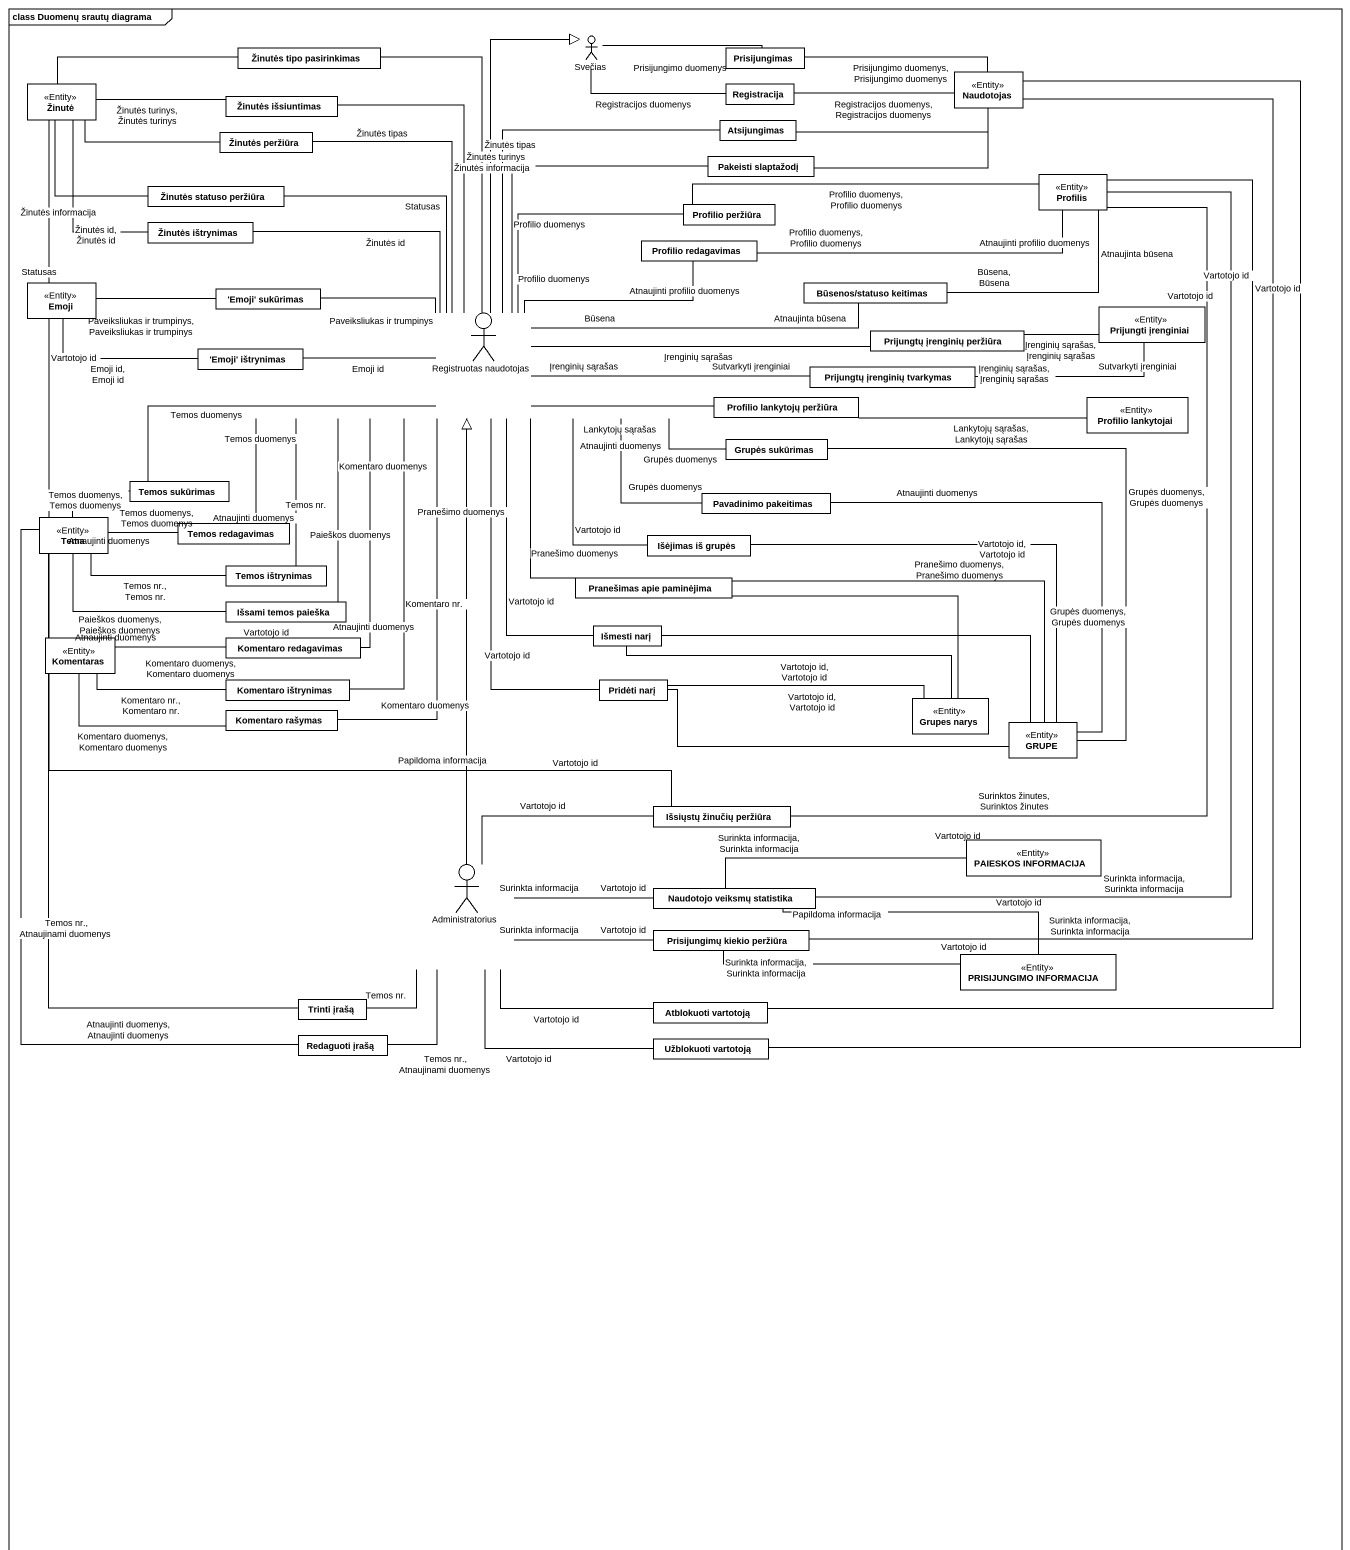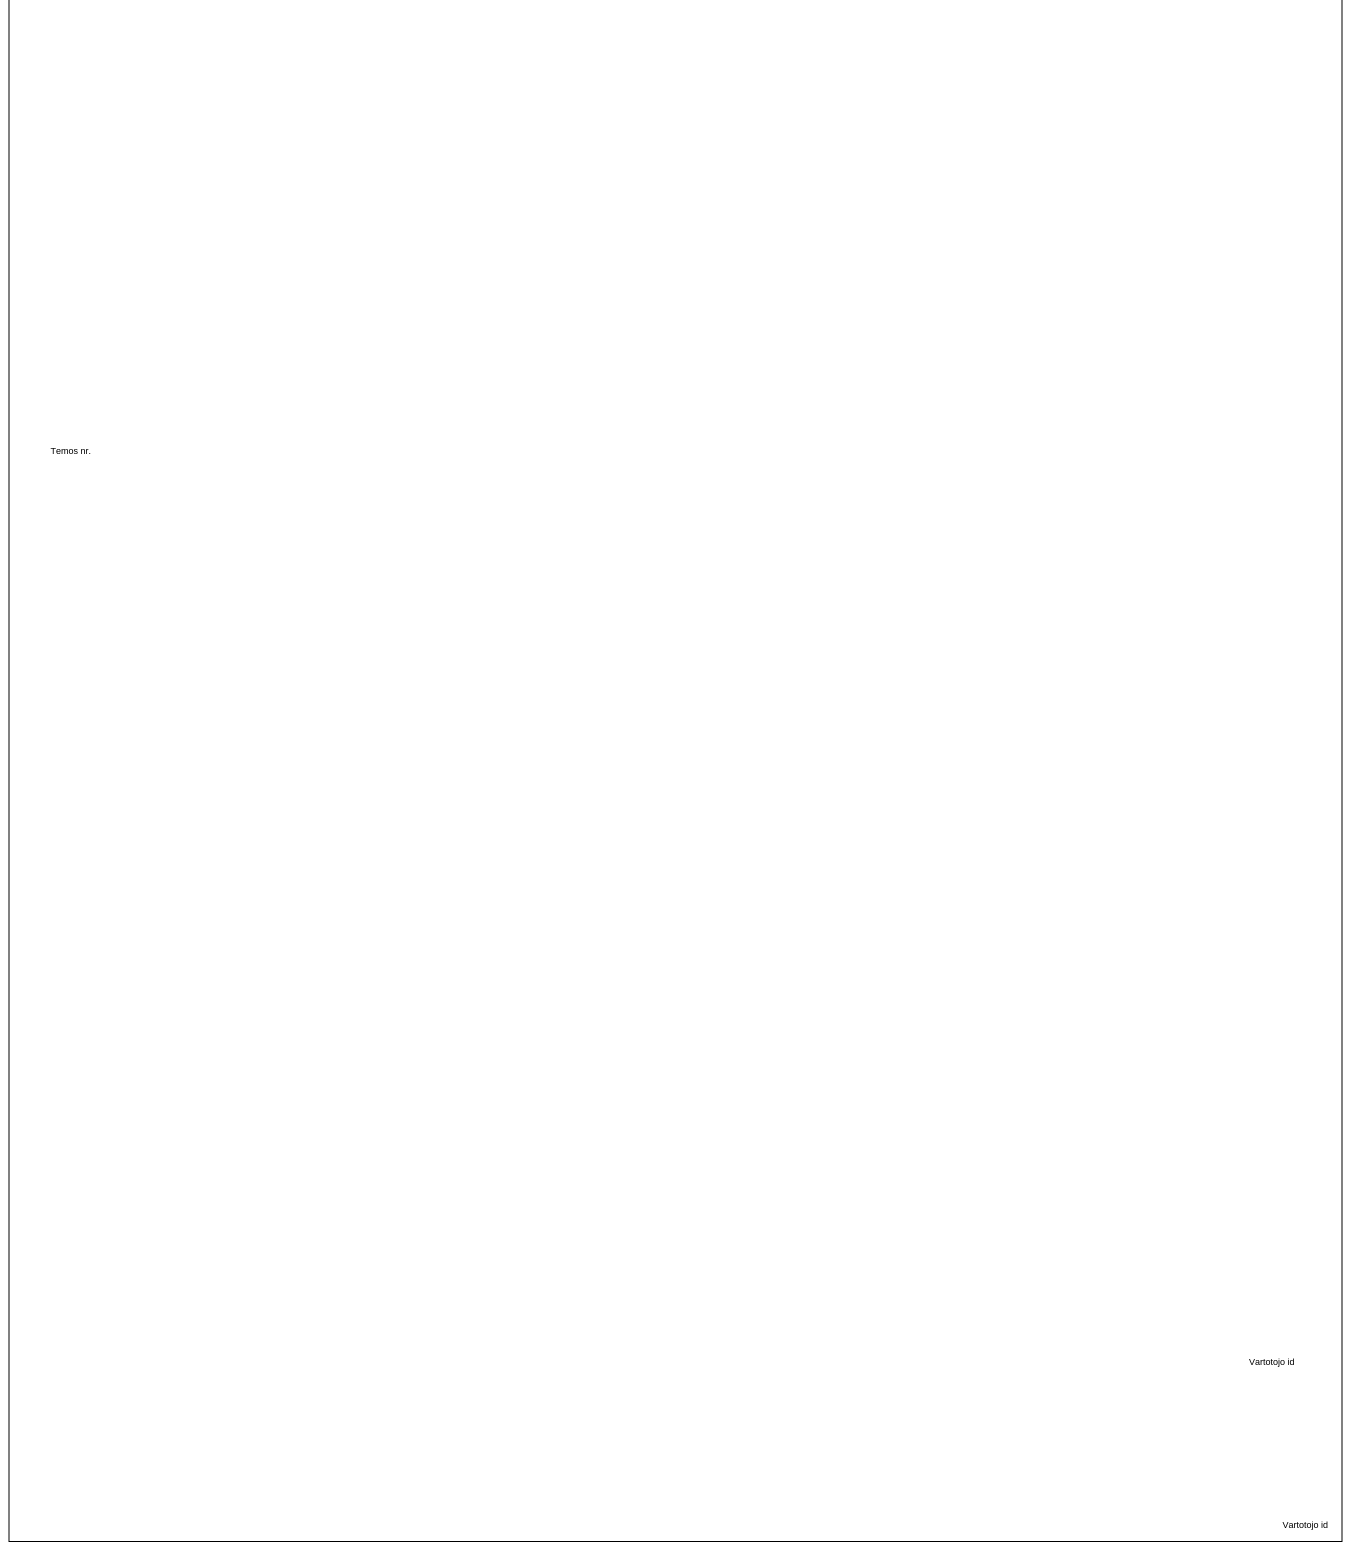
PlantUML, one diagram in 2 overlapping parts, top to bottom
@startuml
mainframe class Duomenų srautų diagrama
allowmixing
hide circle
hide empty members
class "Žinutės tipo pasirinkimas" as Žinutės_tipo_pasirinkimas
actor Svečias
class Prisijungimas
class Žinutė <<Entity>>
class "Žinutės išsiuntimas" as Žinutės_išsiuntimas
class Registracija
class Naudotojas <<Entity>>
class "Žinutės peržiūra" as Žinutės_peržiūra
class Atsijungimas
class "Pakeisti slaptažodį" as Pakeisti_slaptažodį
class Profilis <<Entity>>
class "Žinutės statuso peržiūra" as Žinutės_statuso_peržiūra
class "Žinutės ištrynimas" as Žinutės_ištrynimas
class "Profilio peržiūra" as Profilio_peržiūra
class "Profilio redagavimas" as Profilio_redagavimas
class Emoji <<Entity>>
class "'Emoji' sukūrimas" as Emoji_sukūrimas
class "Būsenos/statuso keitimas" as Būsenos_statuso_keitimas
actor "Registruotas naudotojas" as Registruotas_naudotojas
class "Prijungtų įrenginių peržiūra" as Prijungtų_įrenginių_peržiūra
class "Prijungti įrenginiai" as Prijungti_įrenginiai <<Entity>>
class "'Emoji' ištrynimas" as Emoji_ištrynimas
class "Prijungtų įrenginių tvarkymas" as Prijungtų_įrenginių
class "Profilio lankytojų peržiūra" as Profilio_lankytojų_peržiūra
class "Profilio lankytojai" as Profilio_lankytojai <<Entity>>
class "Grupės sukūrimas" as Grupės_sukūrimas
class "Temos sukūrimas" as Temos_sukūrimas
class "Pavadinimo pakeitimas" as Pavadinimo_pakeitimas
class Tema <<Entity>>
class "Temos redagavimas" as Temos_redagavimas
class "Temos ištrynimas" as Temos_ištrynimas
class "Išėjimas iš grupės" as Išėjimas_iš_grupės
class "Išsami temos paieška" as Išsami_temos_paieška
class "Pranešimas apie paminėjima" as Pranešimas_apie_paminėjima
class Komentaras <<Entity>>
class "Komentaro redagavimas" as Komentaro_redagavimas
class "Išmesti narį" as Išmesti_narį
class "Komentaro ištrynimas" as Komentaro_ištrynimas
class "Pridėti narį" as Pridėti_narį
class "Komentaro rašymas" as Komentaro_rašymas
class "Grupes narys" as Grupes_narys <<Entity>>
class GRUPE <<Entity>>
class "Išsiųstų žinučių peržiūra" as Išsiųstų_žinučių_peržiūra
class "PAIESKOS INFORMACIJA" as PAIESKOS_INFORMACIJA <<Entity>>
actor Administratorius
class "Naudotojo veiksmų statistika" as Naudotojo_veiksmų_statistika
class "Prisijungimų kiekio peržiūra" as Prisijungimų_kiekio_peržiūra
class "PRISIJUNGIMO INFORMACIJA" as PRISIJUNGIMO_INFORMACIJA <<Entity>>
class "Redaguoti įrašą" as Redaguoti_įrašą
class "Trinti įrašą" as Trinti_įrašą
class "Atblokuoti vartotoją" as Atblokuoti_vartotoją
class "Užblokuoti vartotoją" as Užblokuoti_vartotoją
Žinutės_tipo_pasirinkimas -left- Žinutė : Žinutės tipas
Svečias -right- Prisijungimas : Prisijungimo duomenys
Svečias -right- Registracija : Registracijos duomenys
Žinutė -right- Žinutės_išsiuntimas : Žinutės turinys, Žinutės turinys
Žinutė -right- Žinutės_peržiūra : Žinutės informacija
Žinutė -- Žinutės_statuso_peržiūra : Statusas
Žinutė -- Žinutės_ištrynimas : Žinutės id, Žinutės id
Žinutė -- Išsiųstų_žinučių_peržiūra : Vartotojo id\nPapildoma informacija
Naudotojas -left- Prisijungimas : Prisijungimo duomenys, Prisijungimo duomenys
Naudotojas -left- Registracija : Registracijos duomenys, Registracijos duomenys
Naudotojas -left- Atsijungimas
Naudotojas -left- Pakeisti_slaptažodį
Žinutės_statuso_peržiūra -- Registruotas_naudotojas : Statusas
Profilio_peržiūra -right- Profilis : Profilio duomenys, Profilio duomenys
Profilio_redagavimas -right- Profilis : Profilio duomenys, Profilio duomenys\nAtnaujinti profilio duomenys
Profilio_redagavimas -left- Registruotas_naudotojas : Profilio duomenys\nAtnaujinti profilio duomenys
Emoji -right- Emoji_sukūrimas : Paveiksliukas ir trumpinys, Paveiksliukas ir trumpinys
Emoji -right- Emoji_ištrynimas : Emoji id, Emoji id
Būsenos_statuso_keitimas -right- Profilis : Atnaujinta būsena\nBūsena, Būsena
Būsenos_statuso_keitimas -left- Registruotas_naudotojas : Būsena\nAtnaujinta būsena
Registruotas_naudotojas -up- Žinutės_tipo_pasirinkimas : Žinutės tipas
Registruotas_naudotojas -up-|> Svečias
Registruotas_naudotojas -up- Žinutės_išsiuntimas : Žinutės turinys
Registruotas_naudotojas -up- Žinutės_peržiūra : Žinutės informacija
Registruotas_naudotojas -up- Atsijungimas
Registruotas_naudotojas -up- Pakeisti_slaptažodį
Registruotas_naudotojas -left- Žinutės_ištrynimas : Žinutės id
Registruotas_naudotojas -up- Profilio_peržiūra : Profilio duomenys
Registruotas_naudotojas -left- Emoji_sukūrimas : Paveiksliukas ir trumpinys
Registruotas_naudotojas -right- Prijungtų_įrenginių_peržiūra : Įrenginių sąrašas
Registruotas_naudotojas -left- Emoji_ištrynimas : Emoji id
Registruotas_naudotojas -right- Grupės_sukūrimas : Grupės duomenys
Registruotas_naudotojas -left- Temos_sukūrimas : Temos duomenys
Registruotas_naudotojas -right- Pavadinimo_pakeitimas : Atnaujinti duomenys\nGrupės duomenys
Registruotas_naudotojas -- Temos_ištrynimas : Temos nr.
Registruotas_naudotojas -- Išėjimas_iš_grupės : Vartotojo id
Registruotas_naudotojas -- Išsami_temos_paieška : Paieškos duomenys
Registruotas_naudotojas -- Pranešimas_apie_paminėjima : Pranešimo duomenys
Registruotas_naudotojas -- Išmesti_narį : Vartotojo id
Registruotas_naudotojas -- Komentaro_ištrynimas : Komentaro nr.
Registruotas_naudotojas -- Pridėti_narį : Vartotojo id
Registruotas_naudotojas -- Komentaro_rašymas : Komentaro duomenys
Prijungtų_įrenginių_peržiūra -right- Prijungti_įrenginiai : Įrenginių sąrašas, Įrenginių sąrašas
Prijungtų_įrenginių -left- Registruotas_naudotojas : Įrenginių sąrašas\nSutvarkyti įrenginiai
Prijungtų_įrenginių -right- Prijungti_įrenginiai : Įrenginių sąrašas, Įrenginių sąrašas\nSutvarkyti įrenginiai
Profilio_lankytojų_peržiūra -left- Registruotas_naudotojas : Lankytojų sąrašas
Profilio_lankytojų_peržiūra -right- Profilio_lankytojai : Lankytojų sąrašas, Lankytojų sąrašas
Tema -right- Temos_sukūrimas : Temos duomenys, Temos duomenys
Tema -right- Temos_ištrynimas : Temos nr., Temos nr.
Tema -right- Išsami_temos_paieška : Paieškos duomenys, Paieškos duomenys
Temos_redagavimas -up- Registruotas_naudotojas : Temos duomenys\nAtnaujinti duomenys
Temos_redagavimas -left- Tema : Temos duomenys, Temos duomenys\nAtnaujinti duomenys
Pranešimas_apie_paminėjima -right- Grupes_narys : Pranešimo duomenys
Komentaras -right- Komentaro_ištrynimas : Komentaro nr., Komentaro nr.
Komentaras -right- Komentaro_rašymas : Komentaro duomenys, Komentaro duomenys
Komentaro_redagavimas -up- Registruotas_naudotojas : Komentaro duomenys\nAtnaujinti duomenys
Komentaro_redagavimas -left- Komentaras : Atnaujinti duomenys\nKomentaro duomenys, Komentaro duomenys
Išmesti_narį -right- GRUPE : Vartotojo id
Pridėti_narį -right- GRUPE : Vartotojo id
Grupes_narys -left- Išmesti_narį : Vartotojo id, Vartotojo id
Grupes_narys -left- Pridėti_narį : Vartotojo id, Vartotojo id
GRUPE -up- Grupės_sukūrimas : Grupės duomenys, Grupės duomenys
GRUPE -up- Pavadinimo_pakeitimas : Atnaujinti duomenys\nGrupės duomenys, Grupės duomenys
GRUPE -left- Išėjimas_iš_grupės : Vartotojo id, Vartotojo id
GRUPE -left- Pranešimas_apie_paminėjima : Pranešimo duomenys, Pranešimo duomenys
Išsiųstų_žinučių_peržiūra -up- Profilis : Vartotojo id\nSurinktos žinutes, Surinktos žinutes
Administratorius -up-|> Registruotas_naudotojas
Administratorius -right- Išsiųstų_žinučių_peržiūra : Vartotojo id
Administratorius -right- Naudotojo_veiksmų_statistika : Vartotojo id\nSurinkta informacija
Administratorius -right- Prisijungimų_kiekio_peržiūra : Vartotojo id\nSurinkta informacija
Administratorius -- Redaguoti_įrašą : Temos nr., Atnaujinami duomenys
Administratorius -- Trinti_įrašą : Temos nr.
Administratorius -right- Atblokuoti_vartotoją : Vartotojo id
Administratorius -right- Užblokuoti_vartotoją : Vartotojo id
Naudotojo_veiksmų_statistika -up- Profilis : Vartotojo id\nSurinkta informacija, Surinkta informacija
Naudotojo_veiksmų_statistika -right- PAIESKOS_INFORMACIJA : Surinkta informacija, Surinkta informacija\nVartotojo id
Prisijungimų_kiekio_peržiūra -up- Profilis : Vartotojo id\nSurinkta informacija, Surinkta informacija
Prisijungimų_kiekio_peržiūra -right- PRISIJUNGIMO_INFORMACIJA : Vartotojo id\nSurinkta informacija, Surinkta informacija
PRISIJUNGIMO_INFORMACIJA -left- Naudotojo_veiksmų_statistika : Vartotojo id\nPapildoma informacija
Redaguoti_įrašą -up- Tema : Temos nr., Atnaujinami duomenys\nAtnaujinti duomenys, Atnaujinti duomenys
Trinti_įrašą -up- Tema : Temos nr.
Atblokuoti_vartotoją -up- Naudotojas : Vartotojo id
Užblokuoti_vartotoją -up- Naudotojas : Vartotojo id
@enduml
